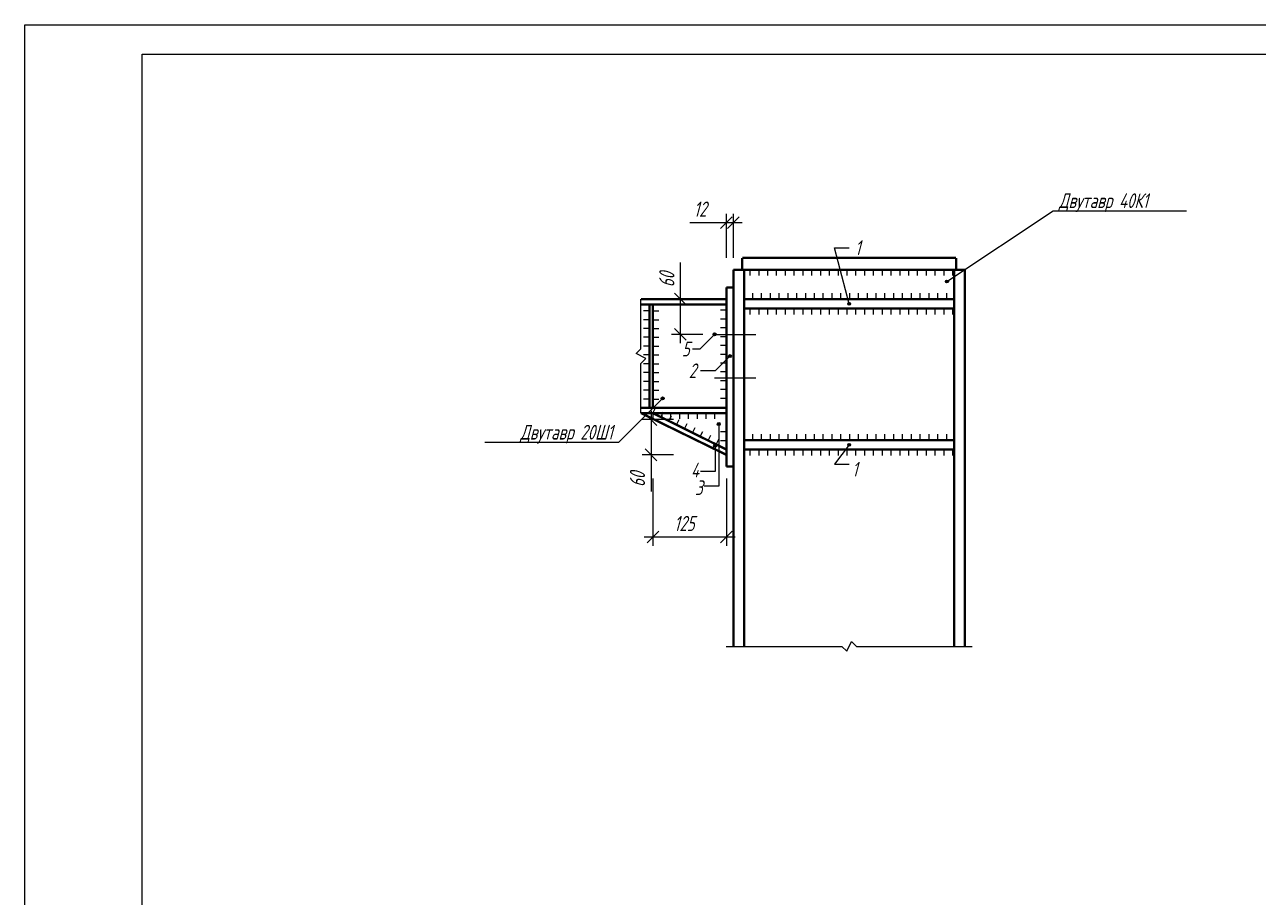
# Model space of a CAD drawing. Extents: x 0 to 420, y 0 to 297.
# Drawn here: x 0 to 210, y 148.5 to 297 of the extents above; entities that cross this region are included whole.
import ezdxf
from ezdxf.enums import TextEntityAlignment as Align

# ---------------------------------------------------------------- set-up
doc = ezdxf.new("R2010")
doc.units = 0
doc.header["$MEASUREMENT"] = 0
doc.layers.get('DEFPOINTS').update_dxf_attribs({"linetype": 'CONTINUOUS'})
for name, color, linetype in [('ВЫНОСКИ', 7, 'CONTINUOUS'), ('РАЗМЕРЫ', 7, 'CONTINUOUS'), ('УЗЕЛ', 7, 'CONTINUOUS'), ('ШТАМП_РАМКА', 7, 'CONTINUOUS')]:
    doc.layers.add(name, color=color, linetype=linetype)
doc.styles.add('SCADOFFICE', font='RomanS', dxfattribs={"width": 0.7, "oblique": 15, "height": 2.5})
doc.dimstyles.new('SCADOFFICE_DIM', dxfattribs={"dimtxt": 2.5, "dimasz": 2, "dimexe": 1.5, "dimexo": 2, "dimgap": 1, "dimtad": 1, "dimdec": 4, "dimlfac": 10, "dimdsep": 46, "dimtxsty": 'SCADOFFICE', "dimblk": 'OBLIQUE', "dimsah": 1, "dimcen": 2.5, "dimdle": 1.5, "dimclrd": 256, "dimclre": 256, "dimclrt": 256, "dimadec": 0, "dimazin": 0, "dimtfac": 1, "dimtdec": 4, "dimtmove": 2, "dimatfit": 3, "dimldrblk": 'OBLIQUE', "dimfxl": 1, "dimtolj": 1, "dimarcsym": 0})

# ---------------------------------------------------------------- blocks, each defined once
blk = doc.blocks.new('*U24')
at = {"layer": 'ВЫНОСКИ'}
for points in [[(140.12, 249.4), (140.1, 249.55), (140.12, 249.6)], [(140.1, 249.45), (140.1, 249.5), (140.1, 249.55)], [(140.1, 249.45), (140.1, 249.55), (140.12, 249.4)], [(140.14, 249.36), (140.12, 249.6), (140.14, 249.64)], [(140.12, 249.4), (140.12, 249.6), (140.14, 249.36)], [(140.17, 249.32), (140.14, 249.64), (140.17, 249.68)], [(140.14, 249.36), (140.14, 249.64), (140.17, 249.32)], [(140.21, 249.29), (140.17, 249.68), (140.21, 249.71)], [(140.17, 249.32), (140.17, 249.68), (140.21, 249.29)], [(140.25, 249.27), (140.21, 249.71), (140.25, 249.73)], [(140.21, 249.29), (140.21, 249.71), (140.25, 249.27)], [(140.3, 249.25), (140.25, 249.73), (140.3, 249.75)], [(140.25, 249.27), (140.25, 249.73), (140.3, 249.25)], [(140.3, 249.25), (140.3, 249.75), (140.35, 249.25)], [(140.35, 249.25), (140.3, 249.75), (140.35, 249.75)]]:
    blk.add_solid(points, dxfattribs=at)
at = {"layer": 'ВЫНОСКИ', "extrusion": (0, 0, -1)}
for points in [[(-140.35, 249.25), (-140.35, 249.75), (-140.4, 249.25)], [(-140.4, 249.25), (-140.35, 249.75), (-140.4, 249.75)], [(-140.4, 249.25), (-140.4, 249.75), (-140.45, 249.27)], [(-140.45, 249.27), (-140.4, 249.75), (-140.45, 249.73)], [(-140.45, 249.27), (-140.45, 249.73), (-140.49, 249.29)], [(-140.49, 249.29), (-140.45, 249.73), (-140.49, 249.71)], [(-140.49, 249.29), (-140.49, 249.71), (-140.53, 249.32)], [(-140.53, 249.32), (-140.49, 249.71), (-140.53, 249.68)], [(-140.53, 249.32), (-140.53, 249.68), (-140.56, 249.36)], [(-140.56, 249.36), (-140.53, 249.68), (-140.56, 249.64)], [(-140.56, 249.36), (-140.56, 249.64), (-140.58, 249.4)], [(-140.58, 249.4), (-140.56, 249.64), (-140.58, 249.6)], [(-140.58, 249.4), (-140.58, 249.6), (-140.6, 249.45)], [(-140.6, 249.45), (-140.58, 249.6), (-140.6, 249.55)], [(-140.6, 249.45), (-140.6, 249.55), (-140.6, 249.5)]]:
    blk.add_solid(points, dxfattribs=at)
blk = doc.blocks.new('*U25')
at = {"layer": 'ВЫНОСКИ'}
for points in [[(140.12, 225.4), (140.1, 225.55), (140.12, 225.6)], [(140.1, 225.45), (140.1, 225.5), (140.1, 225.55)], [(140.1, 225.45), (140.1, 225.55), (140.12, 225.4)], [(140.14, 225.36), (140.12, 225.6), (140.14, 225.64)], [(140.12, 225.4), (140.12, 225.6), (140.14, 225.36)], [(140.17, 225.32), (140.14, 225.64), (140.17, 225.68)], [(140.14, 225.36), (140.14, 225.64), (140.17, 225.32)], [(140.21, 225.29), (140.17, 225.68), (140.21, 225.71)], [(140.17, 225.32), (140.17, 225.68), (140.21, 225.29)], [(140.25, 225.27), (140.21, 225.71), (140.25, 225.73)], [(140.21, 225.29), (140.21, 225.71), (140.25, 225.27)], [(140.3, 225.25), (140.25, 225.73), (140.3, 225.75)], [(140.25, 225.27), (140.25, 225.73), (140.3, 225.25)], [(140.3, 225.25), (140.3, 225.75), (140.35, 225.25)], [(140.35, 225.25), (140.3, 225.75), (140.35, 225.75)]]:
    blk.add_solid(points, dxfattribs=at)
at = {"layer": 'ВЫНОСКИ', "extrusion": (0, 0, -1)}
for points in [[(-140.35, 225.25), (-140.35, 225.75), (-140.4, 225.25)], [(-140.4, 225.25), (-140.35, 225.75), (-140.4, 225.75)], [(-140.4, 225.25), (-140.4, 225.75), (-140.45, 225.27)], [(-140.45, 225.27), (-140.4, 225.75), (-140.45, 225.73)], [(-140.45, 225.27), (-140.45, 225.73), (-140.49, 225.29)], [(-140.49, 225.29), (-140.45, 225.73), (-140.49, 225.71)], [(-140.49, 225.29), (-140.49, 225.71), (-140.53, 225.32)], [(-140.53, 225.32), (-140.49, 225.71), (-140.53, 225.68)], [(-140.53, 225.32), (-140.53, 225.68), (-140.56, 225.36)], [(-140.56, 225.36), (-140.53, 225.68), (-140.56, 225.64)], [(-140.56, 225.36), (-140.56, 225.64), (-140.58, 225.4)], [(-140.58, 225.4), (-140.56, 225.64), (-140.58, 225.6)], [(-140.58, 225.4), (-140.58, 225.6), (-140.6, 225.45)], [(-140.6, 225.45), (-140.58, 225.6), (-140.6, 225.55)], [(-140.6, 225.45), (-140.6, 225.55), (-140.6, 225.5)]]:
    blk.add_solid(points, dxfattribs=at)
blk = doc.blocks.new('*U26')
at = {"layer": 'ВЫНОСКИ'}
for points in [[(156.77, 253.2), (156.75, 253.35), (156.77, 253.4)], [(156.75, 253.25), (156.75, 253.3), (156.75, 253.35)], [(156.75, 253.25), (156.75, 253.35), (156.77, 253.2)], [(156.79, 253.16), (156.77, 253.4), (156.79, 253.44)], [(156.77, 253.2), (156.77, 253.4), (156.79, 253.16)], [(156.82, 253.12), (156.79, 253.44), (156.82, 253.48)], [(156.79, 253.16), (156.79, 253.44), (156.82, 253.12)], [(156.86, 253.09), (156.82, 253.48), (156.86, 253.51)], [(156.82, 253.12), (156.82, 253.48), (156.86, 253.09)], [(156.9, 253.07), (156.86, 253.51), (156.9, 253.53)], [(156.86, 253.09), (156.86, 253.51), (156.9, 253.07)], [(156.95, 253.05), (156.9, 253.53), (156.95, 253.55)], [(156.9, 253.07), (156.9, 253.53), (156.95, 253.05)], [(156.95, 253.05), (156.95, 253.55), (157, 253.05)], [(157, 253.05), (156.95, 253.55), (157, 253.55)]]:
    blk.add_solid(points, dxfattribs=at)
at = {"layer": 'ВЫНОСКИ', "extrusion": (0, 0, -1)}
for points in [[(-157, 253.05), (-157, 253.55), (-157.05, 253.05)], [(-157.05, 253.05), (-157, 253.55), (-157.05, 253.55)], [(-157.05, 253.05), (-157.05, 253.55), (-157.1, 253.07)], [(-157.1, 253.07), (-157.05, 253.55), (-157.1, 253.53)], [(-157.1, 253.07), (-157.1, 253.53), (-157.14, 253.09)], [(-157.14, 253.09), (-157.1, 253.53), (-157.14, 253.51)], [(-157.14, 253.09), (-157.14, 253.51), (-157.18, 253.12)], [(-157.18, 253.12), (-157.14, 253.51), (-157.18, 253.48)], [(-157.18, 253.12), (-157.18, 253.48), (-157.21, 253.16)], [(-157.21, 253.16), (-157.18, 253.48), (-157.21, 253.44)], [(-157.21, 253.16), (-157.21, 253.44), (-157.23, 253.2)], [(-157.23, 253.2), (-157.21, 253.44), (-157.23, 253.4)], [(-157.23, 253.2), (-157.23, 253.4), (-157.25, 253.25)], [(-157.25, 253.25), (-157.23, 253.4), (-157.25, 253.35)], [(-157.25, 253.25), (-157.25, 253.35), (-157.25, 253.3)]]:
    blk.add_solid(points, dxfattribs=at)
blk = doc.blocks.new('*U27')
at = {"layer": 'ВЫНОСКИ'}
for points in [[(119.82, 240.5), (119.8, 240.65), (119.82, 240.7)], [(119.8, 240.55), (119.8, 240.6), (119.8, 240.65)], [(119.8, 240.55), (119.8, 240.65), (119.82, 240.5)], [(119.84, 240.46), (119.82, 240.7), (119.84, 240.74)], [(119.82, 240.5), (119.82, 240.7), (119.84, 240.46)], [(119.87, 240.42), (119.84, 240.74), (119.87, 240.78)], [(119.84, 240.46), (119.84, 240.74), (119.87, 240.42)], [(119.91, 240.39), (119.87, 240.78), (119.91, 240.81)], [(119.87, 240.42), (119.87, 240.78), (119.91, 240.39)], [(119.95, 240.37), (119.91, 240.81), (119.95, 240.83)], [(119.91, 240.39), (119.91, 240.81), (119.95, 240.37)], [(120, 240.35), (119.95, 240.83), (120, 240.85)], [(119.95, 240.37), (119.95, 240.83), (120, 240.35)], [(120, 240.35), (120, 240.85), (120.05, 240.35)], [(120.05, 240.35), (120, 240.85), (120.05, 240.85)]]:
    blk.add_solid(points, dxfattribs=at)
at = {"layer": 'ВЫНОСКИ', "extrusion": (0, 0, -1)}
for points in [[(-120.05, 240.35), (-120.05, 240.85), (-120.1, 240.35)], [(-120.1, 240.35), (-120.05, 240.85), (-120.1, 240.85)], [(-120.1, 240.35), (-120.1, 240.85), (-120.15, 240.37)], [(-120.15, 240.37), (-120.1, 240.85), (-120.15, 240.83)], [(-120.15, 240.37), (-120.15, 240.83), (-120.19, 240.39)], [(-120.19, 240.39), (-120.15, 240.83), (-120.19, 240.81)], [(-120.19, 240.39), (-120.19, 240.81), (-120.23, 240.42)], [(-120.23, 240.42), (-120.19, 240.81), (-120.23, 240.78)], [(-120.23, 240.42), (-120.23, 240.78), (-120.26, 240.46)], [(-120.26, 240.46), (-120.23, 240.78), (-120.26, 240.74)], [(-120.26, 240.46), (-120.26, 240.74), (-120.28, 240.5)], [(-120.28, 240.5), (-120.26, 240.74), (-120.28, 240.7)], [(-120.28, 240.5), (-120.28, 240.7), (-120.3, 240.55)], [(-120.3, 240.55), (-120.28, 240.7), (-120.3, 240.65)], [(-120.3, 240.55), (-120.3, 240.65), (-120.3, 240.6)]]:
    blk.add_solid(points, dxfattribs=at)
blk = doc.blocks.new('*U28')
at = {"layer": 'ВЫНОСКИ'}
for points in [[(117.92, 228.94), (117.9, 229.09), (117.92, 229.14)], [(117.9, 228.99), (117.9, 229.04), (117.9, 229.09)], [(117.9, 228.99), (117.9, 229.09), (117.92, 228.94)], [(117.94, 228.9), (117.92, 229.14), (117.94, 229.18)], [(117.92, 228.94), (117.92, 229.14), (117.94, 228.9)], [(117.97, 228.86), (117.94, 229.18), (117.97, 229.22)], [(117.94, 228.9), (117.94, 229.18), (117.97, 228.86)], [(118.01, 228.83), (117.97, 229.22), (118.01, 229.25)], [(117.97, 228.86), (117.97, 229.22), (118.01, 228.83)], [(118.05, 228.81), (118.01, 229.25), (118.05, 229.27)], [(118.01, 228.83), (118.01, 229.25), (118.05, 228.81)], [(118.1, 228.79), (118.05, 229.27), (118.1, 229.29)], [(118.05, 228.81), (118.05, 229.27), (118.1, 228.79)], [(118.1, 228.79), (118.1, 229.29), (118.15, 228.79)], [(118.15, 228.79), (118.1, 229.29), (118.15, 229.29)]]:
    blk.add_solid(points, dxfattribs=at)
at = {"layer": 'ВЫНОСКИ', "extrusion": (0, 0, -1)}
for points in [[(-118.15, 228.79), (-118.15, 229.29), (-118.2, 228.79)], [(-118.2, 228.79), (-118.15, 229.29), (-118.2, 229.29)], [(-118.2, 228.79), (-118.2, 229.29), (-118.25, 228.81)], [(-118.25, 228.81), (-118.2, 229.29), (-118.25, 229.27)], [(-118.25, 228.81), (-118.25, 229.27), (-118.29, 228.83)], [(-118.29, 228.83), (-118.25, 229.27), (-118.29, 229.25)], [(-118.29, 228.83), (-118.29, 229.25), (-118.33, 228.86)], [(-118.33, 228.86), (-118.29, 229.25), (-118.33, 229.22)], [(-118.33, 228.86), (-118.33, 229.22), (-118.36, 228.9)], [(-118.36, 228.9), (-118.33, 229.22), (-118.36, 229.18)], [(-118.36, 228.9), (-118.36, 229.18), (-118.38, 228.94)], [(-118.38, 228.94), (-118.36, 229.18), (-118.38, 229.14)], [(-118.38, 228.94), (-118.38, 229.14), (-118.4, 228.99)], [(-118.4, 228.99), (-118.38, 229.14), (-118.4, 229.09)], [(-118.4, 228.99), (-118.4, 229.09), (-118.4, 229.04)]]:
    blk.add_solid(points, dxfattribs=at)
blk = doc.blocks.new('*U29')
at = {"layer": 'ВЫНОСКИ'}
for points in [[(117.29, 225.25), (117.28, 225.4), (117.29, 225.45)], [(117.28, 225.3), (117.28, 225.35), (117.28, 225.4)], [(117.28, 225.3), (117.28, 225.4), (117.29, 225.25)], [(117.32, 225.21), (117.29, 225.45), (117.32, 225.49)], [(117.29, 225.25), (117.29, 225.45), (117.32, 225.21)], [(117.35, 225.17), (117.32, 225.49), (117.35, 225.53)], [(117.32, 225.21), (117.32, 225.49), (117.35, 225.17)], [(117.39, 225.14), (117.35, 225.53), (117.39, 225.56)], [(117.35, 225.17), (117.35, 225.53), (117.39, 225.14)], [(117.43, 225.12), (117.39, 225.56), (117.43, 225.58)], [(117.39, 225.14), (117.39, 225.56), (117.43, 225.12)], [(117.48, 225.1), (117.43, 225.58), (117.48, 225.6)], [(117.43, 225.12), (117.43, 225.58), (117.48, 225.1)], [(117.48, 225.1), (117.48, 225.6), (117.53, 225.1)], [(117.53, 225.1), (117.48, 225.6), (117.53, 225.6)]]:
    blk.add_solid(points, dxfattribs=at)
at = {"layer": 'ВЫНОСКИ', "extrusion": (0, 0, -1)}
for points in [[(-117.53, 225.1), (-117.53, 225.6), (-117.57, 225.1)], [(-117.57, 225.1), (-117.53, 225.6), (-117.57, 225.6)], [(-117.57, 225.1), (-117.57, 225.6), (-117.62, 225.12)], [(-117.62, 225.12), (-117.57, 225.6), (-117.62, 225.58)], [(-117.62, 225.12), (-117.62, 225.58), (-117.66, 225.14)], [(-117.66, 225.14), (-117.62, 225.58), (-117.66, 225.56)], [(-117.66, 225.14), (-117.66, 225.56), (-117.7, 225.17)], [(-117.7, 225.17), (-117.66, 225.56), (-117.7, 225.53)], [(-117.7, 225.17), (-117.7, 225.53), (-117.73, 225.21)], [(-117.73, 225.21), (-117.7, 225.53), (-117.73, 225.49)], [(-117.73, 225.21), (-117.73, 225.49), (-117.76, 225.25)], [(-117.76, 225.25), (-117.73, 225.49), (-117.76, 225.45)], [(-117.76, 225.25), (-117.76, 225.45), (-117.77, 225.3)], [(-117.77, 225.3), (-117.76, 225.45), (-117.77, 225.4)], [(-117.77, 225.3), (-117.77, 225.4), (-117.78, 225.35)]]:
    blk.add_solid(points, dxfattribs=at)
blk = doc.blocks.new('*U30')
at = {"layer": 'ВЫНОСКИ'}
for points in [[(117.22, 244.2), (117.2, 244.35), (117.22, 244.4)], [(117.2, 244.25), (117.2, 244.3), (117.2, 244.35)], [(117.2, 244.25), (117.2, 244.35), (117.22, 244.2)], [(117.24, 244.16), (117.22, 244.4), (117.24, 244.44)], [(117.22, 244.2), (117.22, 244.4), (117.24, 244.16)], [(117.27, 244.12), (117.24, 244.44), (117.27, 244.48)], [(117.24, 244.16), (117.24, 244.44), (117.27, 244.12)], [(117.31, 244.09), (117.27, 244.48), (117.31, 244.51)], [(117.27, 244.12), (117.27, 244.48), (117.31, 244.09)], [(117.35, 244.07), (117.31, 244.51), (117.35, 244.53)], [(117.31, 244.09), (117.31, 244.51), (117.35, 244.07)], [(117.4, 244.05), (117.35, 244.53), (117.4, 244.55)], [(117.35, 244.07), (117.35, 244.53), (117.4, 244.05)], [(117.4, 244.05), (117.4, 244.55), (117.45, 244.05)], [(117.45, 244.05), (117.4, 244.55), (117.45, 244.55)]]:
    blk.add_solid(points, dxfattribs=at)
at = {"layer": 'ВЫНОСКИ', "extrusion": (0, 0, -1)}
for points in [[(-117.45, 244.05), (-117.45, 244.55), (-117.5, 244.05)], [(-117.5, 244.05), (-117.45, 244.55), (-117.5, 244.55)], [(-117.5, 244.05), (-117.5, 244.55), (-117.55, 244.07)], [(-117.55, 244.07), (-117.5, 244.55), (-117.55, 244.53)], [(-117.55, 244.07), (-117.55, 244.53), (-117.59, 244.09)], [(-117.59, 244.09), (-117.55, 244.53), (-117.59, 244.51)], [(-117.59, 244.09), (-117.59, 244.51), (-117.63, 244.12)], [(-117.63, 244.12), (-117.59, 244.51), (-117.63, 244.48)], [(-117.63, 244.12), (-117.63, 244.48), (-117.66, 244.16)], [(-117.66, 244.16), (-117.63, 244.48), (-117.66, 244.44)], [(-117.66, 244.16), (-117.66, 244.44), (-117.68, 244.2)], [(-117.68, 244.2), (-117.66, 244.44), (-117.68, 244.4)], [(-117.68, 244.2), (-117.68, 244.4), (-117.7, 244.25)], [(-117.7, 244.25), (-117.68, 244.4), (-117.7, 244.35)], [(-117.7, 244.25), (-117.7, 244.35), (-117.7, 244.3)]]:
    blk.add_solid(points, dxfattribs=at)
blk = doc.blocks.new('_OBLIQUE')
at = {"layer": 'РАЗМЕРЫ', "color": 0, "linetype": 'ByBlock'}
blk.add_line((-0.5, -0.5), (0.5, 0.5), dxfattribs=at)
blk = doc.blocks.new('*D1')
at = {"layer": 'DEFPOINTS', "color": 0}
for p in [(111.63, 250.3), (117.45, 250.3), (117.45, 244.3)]:
    blk.add_point(p, dxfattribs=at)
at = {"layer": 'РАЗМЕРЫ'}
for p, q in [((111.63, 250.3), (111.63, 256.55)), ((115.45, 250.3), (110.13, 250.3)), ((111.63, 242.8), (111.63, 251.8)), ((115.45, 244.3), (110.13, 244.3))]:
    blk.add_line(p, q, dxfattribs=at)
at = {"layer": 'РАЗМЕРЫ', "xscale": 2, "yscale": 2, "zscale": 2}
for p, rotation in [((111.63, 250.3), 90), ((111.63, 244.3), 270)]:
    blk.add_blockref('_OBLIQUE', p, dxfattribs=dict(at, rotation=rotation))
at = {"layer": 'РАЗМЕРЫ', "style": 'SCADOFFICE', "oblique": 15, "width": 0.676148}
blk.add_text('60', height=2.5881905, rotation=90, dxfattribs=at).set_placement((110.6075, 252.323625))
blk = doc.blocks.new('*D3')
at = {"layer": 'DEFPOINTS', "color": 0}
for p in [(112.45, 229.8), (106.63, 223.8), (112.45, 223.8)]:
    blk.add_point(p, dxfattribs=at)
at = {"layer": 'РАЗМЕРЫ'}
for p, q in [((106.63, 231.3), (106.63, 222.3)), ((110.45, 229.8), (105.13, 229.8)), ((106.63, 229.8), (106.63, 217.55)), ((110.45, 223.8), (105.13, 223.8))]:
    blk.add_line(p, q, dxfattribs=at)
at = {"layer": 'РАЗМЕРЫ', "xscale": 2, "yscale": 2, "zscale": 2}
for p, rotation in [((106.63, 229.8), 90), ((106.63, 223.8), 270)]:
    blk.add_blockref('_OBLIQUE', p, dxfattribs=dict(at, rotation=rotation))
at = {"layer": 'РАЗМЕРЫ', "style": 'SCADOFFICE', "oblique": 15, "width": 0.676148}
blk.add_text('60', height=2.5881905, rotation=90, dxfattribs=at).set_placement((105.6075, 218.323625))
blk = doc.blocks.new('*D4')
at = {"layer": 'DEFPOINTS', "color": 0}
for p in [(106.95, 221.8), (119.45, 221.8), (106.95, 209.8)]:
    blk.add_point(p, dxfattribs=at)
at = {"layer": 'РАЗМЕРЫ'}
for p, q in [((106.95, 219.8), (106.95, 208.3)), ((119.45, 219.8), (119.45, 208.3)), ((120.95, 209.8), (105.45, 209.8))]:
    blk.add_line(p, q, dxfattribs=at)
at = {"layer": 'РАЗМЕРЫ', "xscale": 2, "yscale": 2, "zscale": 2}
for p in [(106.95, 209.8), (119.45, 209.8)]:
    blk.add_blockref('_OBLIQUE', p, dxfattribs=at)
at = {"layer": 'РАЗМЕРЫ', "style": 'SCADOFFICE', "oblique": 15, "width": 0.676148}
blk.add_text('125', height=2.58819, dxfattribs=at).set_placement((110.5435, 210.8225))
blk = doc.blocks.new('*D5')
at = {"layer": 'DEFPOINTS', "color": 0}
for p in [(119.45, 263.3), (119.45, 255.3), (120.65, 255.3)]:
    blk.add_point(p, dxfattribs=at)
at = {"layer": 'РАЗМЕРЫ'}
for p, q in [((119.45, 257.3), (119.45, 264.8)), ((120.65, 257.3), (120.65, 264.8)), ((120.65, 263.3), (113.2, 263.3)), ((122.15, 263.3), (117.95, 263.3))]:
    blk.add_line(p, q, dxfattribs=at)
at = {"layer": 'РАЗМЕРЫ', "xscale": 2, "yscale": 2, "zscale": 2}
for p in [(119.45, 263.3), (120.65, 263.3)]:
    blk.add_blockref('_OBLIQUE', p, dxfattribs=at)
at = {"layer": 'РАЗМЕРЫ', "style": 'SCADOFFICE', "oblique": 15, "width": 0.676148}
blk.add_text('12', height=2.58819, dxfattribs=at).set_placement((113.89575, 264.3225))
blk = doc.blocks.new('*U31')
at = {"layer": 'ВЫНОСКИ'}
for points in [[(108.37, 233.3), (108.35, 233.45), (108.37, 233.5)], [(108.35, 233.35), (108.35, 233.4), (108.35, 233.45)], [(108.35, 233.35), (108.35, 233.45), (108.37, 233.3)], [(108.39, 233.26), (108.37, 233.5), (108.39, 233.54)], [(108.37, 233.3), (108.37, 233.5), (108.39, 233.26)], [(108.42, 233.22), (108.39, 233.54), (108.42, 233.58)], [(108.39, 233.26), (108.39, 233.54), (108.42, 233.22)], [(108.46, 233.19), (108.42, 233.58), (108.46, 233.61)], [(108.42, 233.22), (108.42, 233.58), (108.46, 233.19)], [(108.5, 233.17), (108.46, 233.61), (108.5, 233.63)], [(108.46, 233.19), (108.46, 233.61), (108.5, 233.17)], [(108.55, 233.15), (108.5, 233.63), (108.55, 233.65)], [(108.5, 233.17), (108.5, 233.63), (108.55, 233.15)], [(108.55, 233.15), (108.55, 233.65), (108.6, 233.15)], [(108.6, 233.15), (108.55, 233.65), (108.6, 233.65)]]:
    blk.add_solid(points, dxfattribs=at)
at = {"layer": 'ВЫНОСКИ', "extrusion": (0, 0, -1)}
for points in [[(-108.6, 233.15), (-108.6, 233.65), (-108.65, 233.15)], [(-108.65, 233.15), (-108.6, 233.65), (-108.65, 233.65)], [(-108.65, 233.15), (-108.65, 233.65), (-108.7, 233.17)], [(-108.7, 233.17), (-108.65, 233.65), (-108.7, 233.63)], [(-108.7, 233.17), (-108.7, 233.63), (-108.74, 233.19)], [(-108.74, 233.19), (-108.7, 233.63), (-108.74, 233.61)], [(-108.74, 233.19), (-108.74, 233.61), (-108.78, 233.22)], [(-108.78, 233.22), (-108.74, 233.61), (-108.78, 233.58)], [(-108.78, 233.22), (-108.78, 233.58), (-108.81, 233.26)], [(-108.81, 233.26), (-108.78, 233.58), (-108.81, 233.54)], [(-108.81, 233.26), (-108.81, 233.54), (-108.83, 233.3)], [(-108.83, 233.3), (-108.81, 233.54), (-108.83, 233.5)], [(-108.83, 233.3), (-108.83, 233.5), (-108.85, 233.35)], [(-108.85, 233.35), (-108.83, 233.5), (-108.85, 233.45)], [(-108.85, 233.35), (-108.85, 233.45), (-108.85, 233.4)]]:
    blk.add_solid(points, dxfattribs=at)

msp = doc.modelspace()

# ---------------------------------------------------------------- linework, layer by layer
at = {"layer": 'ВЫНОСКИ', "linetype": 'Continuous'}
for p, q in [((157, 253.3), (175.05, 265.3)), ((175.05, 265.3), (197.8, 265.3)), ((140.35, 249.5), (137.85, 259.05)), ((137.85, 259.05), (140.35, 259.05)), ((117.45, 244.3), (114.95, 241.8)), ((114.95, 241.8), (113.7, 241.8)), ((120.05, 240.6), (117.55, 238.1)), ((117.55, 238.1), (115.05, 238.1)), ((108.6, 233.4), (101.1, 225.9)), ((118.15, 229.04), (118.15, 218.45)), ((101.1, 225.9), (78.35, 225.9)), ((117.525, 225.35), (117.525, 220.95)), ((140.35, 225.5), (137.85, 222.2)), ((117.525, 220.95), (115.025, 220.95)), ((137.85, 222.2), (140.35, 222.2)), ((118.15, 218.45), (115.65, 218.45))]:
    msp.add_line(p, q, dxfattribs=at)
for centre in [(157, 253.3), (140.35, 249.5), (117.45, 244.3), (120.05, 240.6), (108.6, 233.4), (118.15, 229.04), (117.525, 225.35), (140.35, 225.5)]:
    msp.add_circle(centre, 0.25, dxfattribs=at)
at = {"layer": 'УЗЕЛ', "linetype": 'Continuous'}
for p, q in [((123.45, 255.3), (123.45, 254.3)), ((124.95, 255.3), (124.95, 254.3)), ((126.45, 255.3), (126.45, 254.3)), ((127.95, 255.3), (127.95, 254.3)), ((129.45, 255.3), (129.45, 254.3)), ((130.95, 255.3), (130.95, 254.3)), ((132.45, 255.3), (132.45, 254.3)), ((133.95, 255.3), (133.95, 254.3)), ((135.45, 255.3), (135.45, 254.3)), ((136.95, 255.3), (136.95, 254.3)), ((138.45, 255.3), (138.45, 254.3)), ((139.95, 255.3), (139.95, 254.3)), ((141.45, 255.3), (141.45, 254.3)), ((142.95, 255.3), (142.95, 254.3)), ((144.45, 255.3), (144.45, 254.3)), ((145.95, 255.3), (145.95, 254.3)), ((147.45, 255.3), (147.45, 254.3)), ((148.95, 255.3), (148.95, 254.3)), ((150.45, 255.3), (150.45, 254.3)), ((151.95, 255.3), (151.95, 254.3)), ((153.45, 255.3), (153.45, 254.3)), ((154.95, 255.3), (154.95, 254.3)), ((156.45, 255.3), (156.45, 254.3)), ((157.95, 255.3), (157.95, 254.3)), ((104.9, 241.85), (104.9, 250.3)), ((122.45, 250.3), (122.45, 251.3)), ((123.95, 250.3), (123.95, 251.3)), ((125.45, 250.3), (125.45, 251.3)), ((126.95, 250.3), (126.95, 251.3)), ((128.45, 250.3), (128.45, 251.3)), ((129.95, 250.3), (129.95, 251.3)), ((131.45, 250.3), (131.45, 251.3)), ((132.95, 250.3), (132.95, 251.3)), ((134.45, 250.3), (134.45, 251.3)), ((135.95, 250.3), (135.95, 251.3)), ((137.45, 250.3), (137.45, 251.3)), ((138.95, 250.3), (138.95, 251.3)), ((140.45, 250.3), (140.45, 251.3)), ((141.95, 250.3), (141.95, 251.3)), ((143.45, 250.3), (143.45, 251.3)), ((144.95, 250.3), (144.95, 251.3)), ((146.45, 250.3), (146.45, 251.3)), ((147.95, 250.3), (147.95, 251.3)), ((149.45, 250.3), (149.45, 251.3)), ((150.95, 250.3), (150.95, 251.3)), ((152.45, 250.3), (152.45, 251.3)), ((153.95, 250.3), (153.95, 251.3)), ((155.45, 250.3), (155.45, 251.3)), ((156.95, 250.3), (156.95, 251.3)), ((106.35, 248.3), (105.35, 248.3)), ((106.95, 248.3), (107.95, 248.3)), ((119.45, 248.4), (118.45, 248.4)), ((123.45, 248.7), (123.45, 247.7)), ((124.95, 248.7), (124.95, 247.7)), ((126.45, 248.7), (126.45, 247.7)), ((127.95, 248.7), (127.95, 247.7)), ((129.45, 248.7), (129.45, 247.7)), ((130.95, 248.7), (130.95, 247.7)), ((132.45, 248.7), (132.45, 247.7)), ((133.95, 248.7), (133.95, 247.7)), ((135.45, 248.7), (135.45, 247.7)), ((136.95, 248.7), (136.95, 247.7)), ((138.45, 248.7), (138.45, 247.7)), ((139.95, 248.7), (139.95, 247.7)), ((141.45, 248.7), (141.45, 247.7)), ((142.95, 248.7), (142.95, 247.7)), ((144.45, 248.7), (144.45, 247.7)), ((145.95, 248.7), (145.95, 247.7)), ((147.45, 248.7), (147.45, 247.7)), ((148.95, 248.7), (148.95, 247.7)), ((150.45, 248.7), (150.45, 247.7)), ((151.95, 248.7), (151.95, 247.7)), ((153.45, 248.7), (153.45, 247.7)), ((154.95, 248.7), (154.95, 247.7)), ((156.45, 248.7), (156.45, 247.7)), ((157.95, 248.7), (157.95, 247.7)), ((106.35, 246.8), (105.35, 246.8)), ((106.95, 246.8), (107.95, 246.8)), ((119.45, 246.9), (118.45, 246.9)), ((106.35, 245.3), (105.35, 245.3)), ((106.35, 243.8), (105.35, 243.8)), ((106.95, 245.3), (107.95, 245.3)), ((106.95, 243.8), (107.95, 243.8)), ((117.45, 244.3), (124.45, 244.3)), ((119.45, 245.4), (118.45, 245.4)), ((119.45, 243.9), (118.45, 243.9)), ((104.066667, 241.016667), (104.9, 241.85)), ((106.35, 242.3), (105.35, 242.3)), ((106.95, 242.3), (107.95, 242.3)), ((119.45, 242.4), (118.45, 242.4)), ((105.733333, 240.183333), (104.066667, 241.016667)), ((104.9, 239.35), (105.733333, 240.183333)), ((106.35, 240.8), (105.35, 240.8)), ((106.95, 240.8), (107.95, 240.8)), ((119.45, 240.9), (118.45, 240.9)), ((119.45, 239.4), (118.45, 239.4)), ((104.9, 230.9), (104.9, 239.35)), ((106.35, 239.3), (105.35, 239.3)), ((106.35, 237.8), (105.35, 237.8)), ((106.95, 239.3), (107.95, 239.3)), ((106.95, 237.8), (107.95, 237.8)), ((119.45, 237.9), (118.45, 237.9)), ((106.35, 236.3), (105.35, 236.3)), ((106.95, 236.3), (107.95, 236.3)), ((117.45, 236.9), (124.45, 236.9)), ((119.45, 236.4), (118.45, 236.4)), ((106.35, 234.8), (105.35, 234.8)), ((106.35, 233.3), (105.35, 233.3)), ((106.95, 234.8), (107.95, 234.8)), ((106.95, 233.3), (107.95, 233.3)), ((119.45, 234.9), (118.45, 234.9)), ((119.45, 233.4), (118.45, 233.4)), ((106.95, 230.9), (107.394345, 231.795856)), ((108.293784, 230.233483), (108.738129, 231.129339)), ((106.95, 230.9), (106.95, 229.9)), ((108.45, 230.9), (108.45, 229.9)), ((109.637568, 229.566966), (110.081912, 230.462822)), ((109.95, 230.9), (109.95, 229.9)), ((110.981352, 228.900449), (111.425696, 229.796305)), ((111.45, 230.9), (111.45, 229.9)), ((112.325136, 228.233933), (112.76948, 229.129789)), ((112.95, 230.9), (112.95, 229.9)), ((114.45, 230.9), (114.45, 229.9)), ((115.95, 230.9), (115.95, 229.9)), ((117.45, 230.9), (117.45, 229.9)), ((113.66892, 227.567416), (114.113264, 228.463272)), ((115.012704, 226.900899), (115.457048, 227.796755)), ((116.356488, 226.234382), (116.800832, 227.130238)), ((119.45, 227.7), (118.45, 227.7)), ((122.45, 226.3), (122.45, 227.3)), ((123.95, 226.3), (123.95, 227.3)), ((125.45, 226.3), (125.45, 227.3)), ((126.95, 226.3), (126.95, 227.3)), ((128.45, 226.3), (128.45, 227.3)), ((129.95, 226.3), (129.95, 227.3)), ((131.45, 226.3), (131.45, 227.3)), ((132.95, 226.3), (132.95, 227.3)), ((134.45, 226.3), (134.45, 227.3)), ((135.95, 226.3), (135.95, 227.3)), ((137.45, 226.3), (137.45, 227.3)), ((138.95, 226.3), (138.95, 227.3)), ((140.45, 226.3), (140.45, 227.3)), ((141.95, 226.3), (141.95, 227.3)), ((143.45, 226.3), (143.45, 227.3)), ((144.95, 226.3), (144.95, 227.3)), ((146.45, 226.3), (146.45, 227.3)), ((147.95, 226.3), (147.95, 227.3)), ((149.45, 226.3), (149.45, 227.3)), ((150.95, 226.3), (150.95, 227.3)), ((152.45, 226.3), (152.45, 227.3)), ((153.95, 226.3), (153.95, 227.3)), ((155.45, 226.3), (155.45, 227.3)), ((156.95, 226.3), (156.95, 227.3)), ((117.700272, 225.567865), (118.144616, 226.463721)), ((119.45, 226.2), (118.45, 226.2)), ((123.45, 224.7), (123.45, 223.7)), ((124.95, 224.7), (124.95, 223.7)), ((126.45, 224.7), (126.45, 223.7)), ((127.95, 224.7), (127.95, 223.7)), ((129.45, 224.7), (129.45, 223.7)), ((130.95, 224.7), (130.95, 223.7)), ((132.45, 224.7), (132.45, 223.7)), ((133.95, 224.7), (133.95, 223.7)), ((135.45, 224.7), (135.45, 223.7)), ((136.95, 224.7), (136.95, 223.7)), ((138.45, 224.7), (138.45, 223.7)), ((139.95, 224.7), (139.95, 223.7)), ((141.45, 224.7), (141.45, 223.7)), ((142.95, 224.7), (142.95, 223.7)), ((144.45, 224.7), (144.45, 223.7)), ((145.95, 224.7), (145.95, 223.7)), ((147.45, 224.7), (147.45, 223.7)), ((148.95, 224.7), (148.95, 223.7)), ((150.45, 224.7), (150.45, 223.7)), ((151.95, 224.7), (151.95, 223.7)), ((153.45, 224.7), (153.45, 223.7)), ((154.95, 224.7), (154.95, 223.7)), ((156.45, 224.7), (156.45, 223.7)), ((157.95, 224.7), (157.95, 223.7)), ((119.4, 191.2), (139.1, 191.2)), ((139.1, 191.2), (139.933333, 190.366667)), ((139.933333, 190.366667), (140.766667, 192.033333)), ((140.766667, 192.033333), (141.6, 191.2)), ((141.6, 191.2), (161.3, 191.2))]:
    msp.add_line(p, q, dxfattribs=at)
at = {"layer": 'УЗЕЛ', "linetype": 'Continuous', "const_width": 0.4}
for points in [[(122.15, 257.3), (158.55, 257.3)], [(122.15, 255.3), (122.15, 257.3)], [(158.55, 257.3), (158.55, 255.3)], [(120.65, 191.2), (120.65, 255.3)], [(120.65, 255.3), (160.05, 255.3)], [(158.55, 255.3), (122.15, 255.3)], [(122.45, 191.2), (122.45, 255.3)], [(158.25, 191.2), (158.25, 255.3)], [(160.05, 191.2), (160.05, 255.3)], [(119.45, 252.3), (120.65, 252.3)], [(119.45, 221.8), (119.45, 252.3)], [(120.65, 252.3), (120.65, 221.8)], [(104.9, 250.3), (119.45, 250.3)], [(122.45, 250.3), (158.25, 250.3)], [(104.9, 249.4), (119.45, 249.4)], [(106.35, 249.4), (106.35, 231.8)], [(106.95, 249.4), (106.95, 231.8)], [(122.45, 248.7), (158.25, 248.7)], [(104.9, 231.8), (119.45, 231.8)], [(104.9, 230.9), (119.45, 230.9)], [(119.45, 223.8), (104.924545, 230.9)], [(119.45, 224.7), (106.95, 230.9)], [(122.45, 226.3), (158.25, 226.3)], [(122.45, 224.7), (158.25, 224.7)], [(120.65, 221.8), (119.45, 221.8)]]:
    msp.add_lwpolyline(points, dxfattribs=at)
at = {"layer": 'ШТАМП_РАМКА', "linetype": 'Continuous'}
for p, q in [((0, 297), (420, 297)), ((0, 0), (0, 297)), ((20, 292), (415, 292)), ((20, 5), (20, 292))]:
    msp.add_line(p, q, dxfattribs=at)

# ---------------------------------------------------------------- block references
at = {"layer": 'ВЫНОСКИ'}
for name in ['*U26', '*U24', '*U30', '*U27', '*U31', '*U28', '*U29', '*U25']:
    msp.add_blockref(name, (0, 0), dxfattribs=at)

# ---------------------------------------------------------------- texts
at = {"layer": 'ВЫНОСКИ', "style": 'SCADOFFICE', "oblique": 15, "width": 0.7}
for s, p in [('Двутавр 40К1', (176.05, 265.8)), ('1', (141.35, 257.8)), ('1', (140.85, 220.1))]:
    msp.add_text(s, height=2.5, dxfattribs=at).set_placement(p)
for s, p in [('5', (113.2, 240.55)), ('2', (114.3, 236.85)), ('Двутавр 20Ш1', (100.1, 226.4)), ('4', (114.775, 219.95)), ('3', (115.4, 216.95))]:
    msp.add_text(s, height=2.5, dxfattribs=at).set_placement(p, align=Align.RIGHT)

# ---------------------------------------------------------------- dimensions: what is measured, and where the dimension line sits
at = {"layer": 'РАЗМЕРЫ'}
dim = msp.add_linear_dim(base=(119.45, 263.3), p1=(120.65, 255.3), p2=(119.45, 255.3), dimstyle='SCADOFFICE_DIM', dxfattribs=at)
dim.commit()
dim.dimension.update_dxf_attribs({"geometry": '*D5', "text_midpoint": (115.7, 263.3), "dimtype": 160})
for base, p1, p2, picture, middle in [((111.63, 250.3), (117.45, 244.3), (117.45, 250.3), '*D1', (111.63, 254.05)), ((106.63, 223.8), (112.45, 229.8), (112.45, 223.8), '*D3', (106.63, 220.05))]:
    dim = msp.add_linear_dim(base=base, p1=p1, p2=p2, angle=90, dimstyle='SCADOFFICE_DIM', dxfattribs=at)
    dim.commit()
    dim.dimension.update_dxf_attribs({"geometry": picture, "text_midpoint": middle, "dimtype": 160})
dim = msp.add_linear_dim(base=(106.95, 209.8), p1=(119.45, 221.8), p2=(106.95, 221.8), dimstyle='SCADOFFICE_DIM', dxfattribs=at)
dim.commit()
dim.dimension.update_dxf_attribs({"geometry": '*D4', "text_midpoint": (113.2, 209.8)})

doc.saveas('drawing.dxf')
